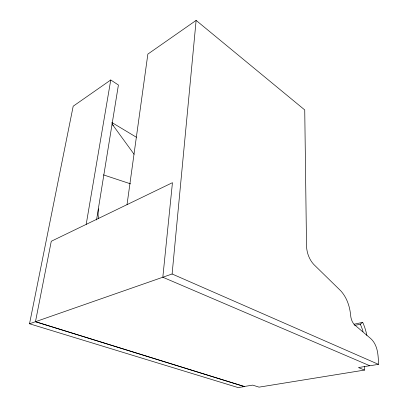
<?xml version="1.0" encoding="UTF-8"?>
<svg xmlns="http://www.w3.org/2000/svg" width="408" height="408" viewBox="0 0 408 408"><rect width="100%" height="100%" fill="white"/><g stroke="black" fill="none" stroke-linecap="round" stroke-linejoin="round"><path stroke-width="0.61" d="M98.338 208.855L98.058 215.036L98.608 218.759M29.529 323.784L238.19 387.6L244.402 386.57L35.471 321.708L51.27 241.266L172.451 182.677L162.823 277.231L172.11 273.987L196.121 20.4L304.74 109.936L306.5 244.673C306.444 251.787 308.897 259.06 313.691 264.374L340.843 290.914C346.851 297.565 349.845 306.525 350.63 315.343C350.941 318.781 352.084 322.345 354.577 324.829L370.79 338.63C377.859 345.112 378.323 355.439 378.471 364.344L369.857 365.772L162.823 277.231L29.529 323.784L73.19 106.207L110.757 79.983L118.412 85.002L96.538 219.958M127.026 204.648L147.859 54.096L196.121 20.4M86.19 224.38L110.757 79.983M354.659 325.421L360.264 324.212L362.712 322.366A30.651 15.188 76.1 0 1 366.884 335.417M354.022 324.253L362.712 322.366M369.709 365.711L358.484 367.572L364.517 370.076L364.319 366.44M364.517 370.076L259.07 387.146L252.69 385.127L244.249 386.488L35.471 321.708M103.413 174.859L130.55 183.85M172.11 273.987L378.471 364.344M111.772 122.451L136.354 137.221M112.098 124.037L134.099 154.275M112.047 123.68L113.205 125.562M360.264 324.212A24.511 12.143 76 0 1 363.049 331.602"/></g></svg>
